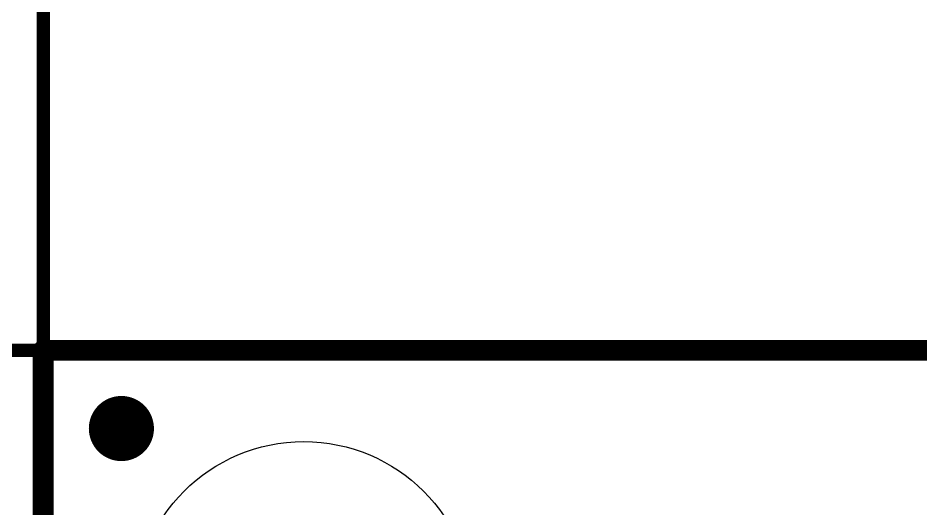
# Model space of a CAD drawing. Extents: x -29 to 78, y -11 to 40.
# Drawn here: x -0.25 to 8.56, y 28.93 to 33.72 of the extents above; entities that cross this region are included whole.
import ezdxf

# ---------------------------------------------------------------- set-up
doc = ezdxf.new("R2010")
doc.units = 0
for name, color, linetype in [('1', 12, 'CONTINUOUS'), ('16', 53, 'CONTINUOUS'), ('20', 53, 'CONTINUOUS'), ('23', 53, 'CONTINUOUS'), ('24', 53, 'CONTINUOUS'), ('47', 253, 'CONTINUOUS')]:
    doc.layers.add(name, color=color, linetype=linetype)

# ---------------------------------------------------------------- blocks, each defined once
blk = doc.blocks.new('PIE')
at = {"const_width": 0.5}
blk.add_lwpolyline([(0, -0.25, 1), (0, 0.25, 1), (0, -0.25)], format="xyb", dxfattribs=at)

msp = doc.modelspace()

# ---------------------------------------------------------------- linework, layer by layer
at = {"layer": '1', "const_width": 0.2032}
for points in [[(0, 0), (0, 30.48)], [(0, 30.48), (25.4, 30.48)]]:
    msp.add_lwpolyline(points, dxfattribs=at)
at = {"layer": '1', "const_width": 0.1016}
for points in [[(0.0508, 30.48, 1), (-0.0508, 30.48)], [(0, 30.5308, 1), (0, 30.4292)]]:
    msp.add_lwpolyline(points, format="xyb", dxfattribs=at)
at = {"layer": '16', "const_width": 0.2032}
for points in [[(0, 0), (0, 30.48)], [(0, 30.48), (25.4, 30.48)]]:
    msp.add_lwpolyline(points, dxfattribs=at)
at = {"layer": '16', "const_width": 0.1016}
for points in [[(0.0508, 30.48, 1), (-0.0508, 30.48)], [(0, 30.5308, 1), (0, 30.4292)]]:
    msp.add_lwpolyline(points, format="xyb", dxfattribs=at)
at = {"layer": '20', "const_width": 0.2032}
for points in [[(0, 0), (0, 30.48)], [(0, 30.48), (25.4, 30.48)]]:
    msp.add_lwpolyline(points, dxfattribs=at)
at = {"layer": '20', "const_width": 0.1016}
for points in [[(0.0508, 30.48, 1), (-0.0508, 30.48)], [(0, 30.5308, 1), (0, 30.4292)]]:
    msp.add_lwpolyline(points, format="xyb", dxfattribs=at)
at = {"layer": '20'}
msp.add_circle((2.54, 27.94), 1.651, dxfattribs=at)
at = {"layer": '23'}
msp.add_point((0.762, 29.718), dxfattribs=at)
at = {"layer": '24'}
msp.add_point((0.762, 29.718), dxfattribs=at)
at = {"layer": '47', "const_width": 0.13}
for points in [[(0, 30.48), (0, 36.24)], [(0, 30.48), (-5.76, 30.48)], [(2.54, 30.48), (-3.22, 30.48)]]:
    msp.add_lwpolyline(points, dxfattribs=at)
at = {"layer": '47', "const_width": 0.065}
for points in [[(0, 30.4475, 1), (0, 30.5125)], [(2.54, 30.4475, 1), (2.54, 30.5125)], [(-0.0325, 30.48, 1), (0.0325, 30.48)]]:
    msp.add_lwpolyline(points, format="xyb", dxfattribs=at)

# ---------------------------------------------------------------- block references
at = {"layer": '1', "xscale": 0.635, "yscale": 0.635}
msp.add_blockref('PIE', (0.762, 29.718), dxfattribs=at)
at = {"layer": '16', "xscale": 0.635, "yscale": 0.635}
msp.add_blockref('PIE', (0.762, 29.718), dxfattribs=at)

doc.saveas('drawing.dxf')
